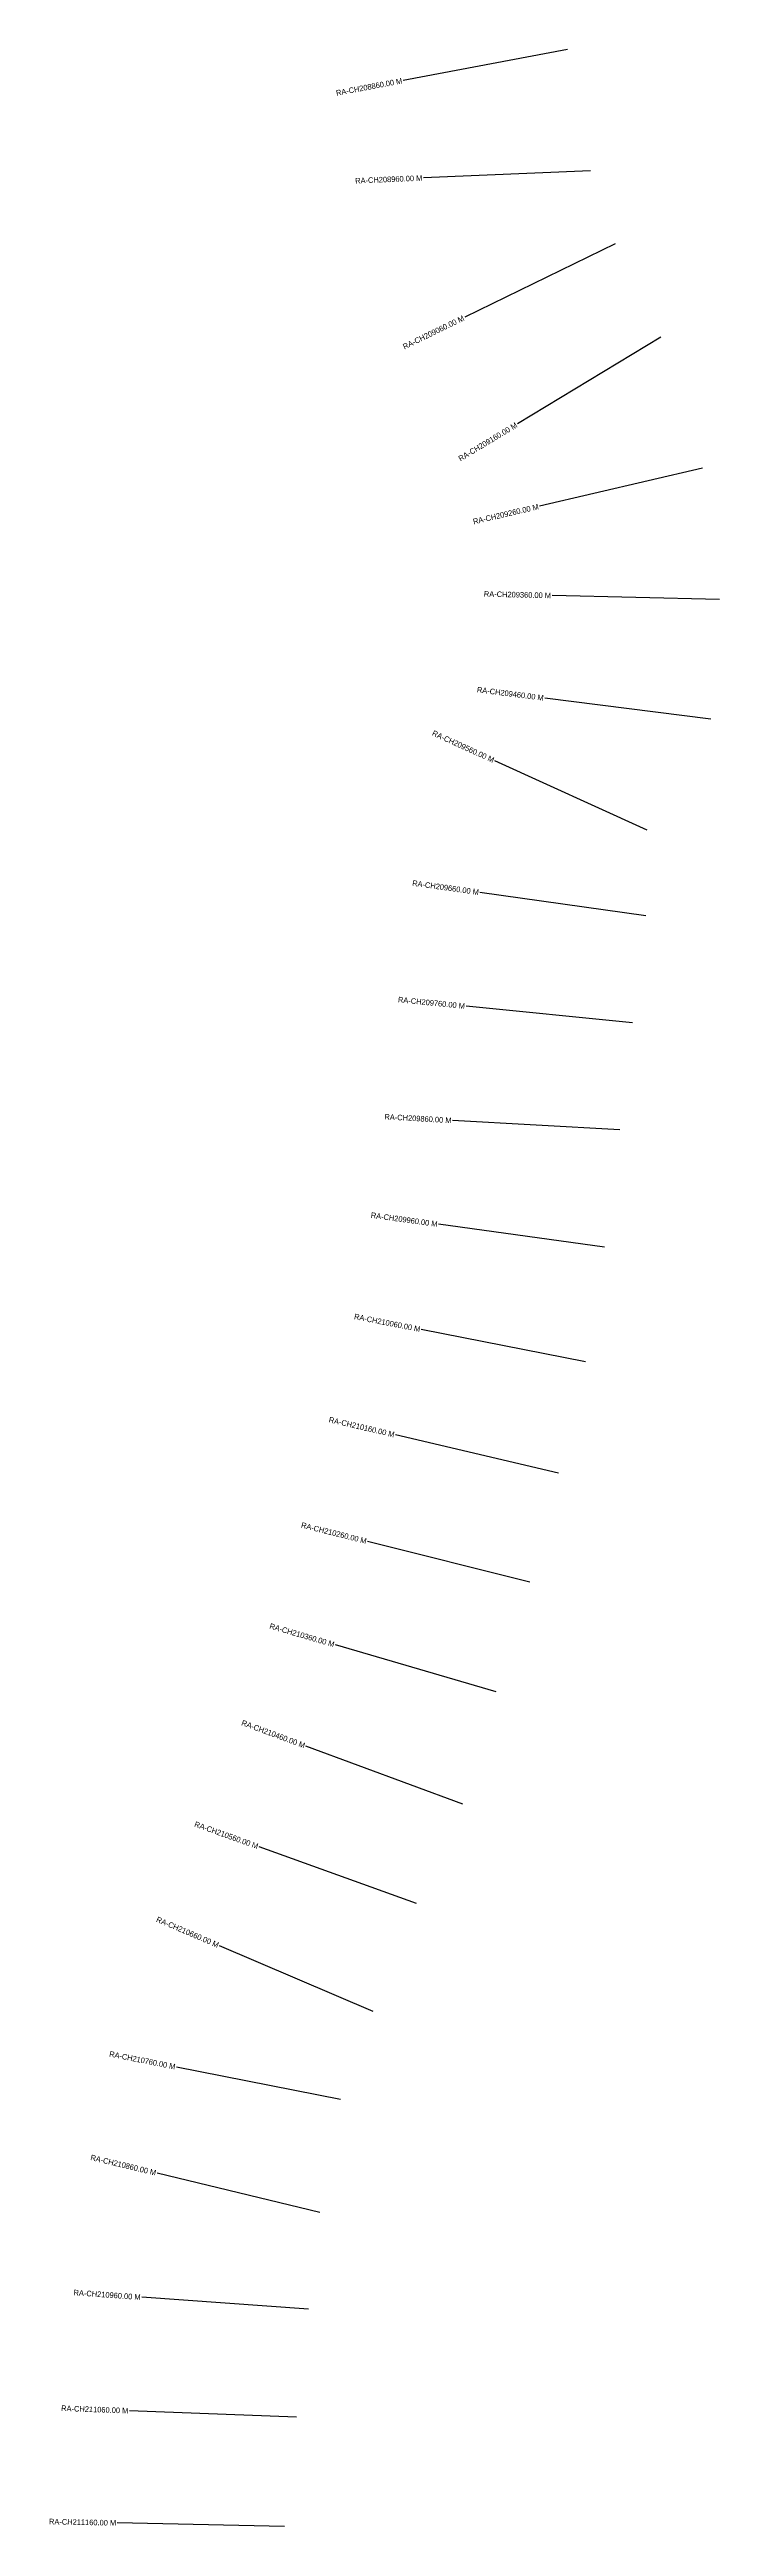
# Model space of a CAD drawing. Header units: metres. Extents: x 274539 to 282320, y 2073612 to 2078140.
# Drawn here: x 274539 to 275140, y 2073625 to 2075846 of the extents above; entities that cross this region are included whole.
import ezdxf
from ezdxf.enums import TextEntityAlignment as Align

# ---------------------------------------------------------------- set-up
doc = ezdxf.new("R2010")
doc.units = ezdxf.units.M
doc.layers.add('CS', color=134, linetype='Continuous')
doc.layers.add('CSMark', color=210, linetype='Continuous')

msp = doc.modelspace()

# ---------------------------------------------------------------- linework, layer by layer
at = {"layer": 'CS'}
for p, q in [((275003.6, 2075845.9), (274856.2, 2075818.2)), ((275024.2, 2075737.2), (274874.3, 2075730.8)), ((275046.1, 2075671.6), (274911.3, 2075605.9)), ((275087, 2075587.9), (274958.7, 2075510.3)), ((275124.5, 2075470.5), (274978.4, 2075436.5)), ((275139.7, 2075352.8), (274989.7, 2075356.4)), ((275131.9, 2075245.5), (274983.1, 2075264.4)), ((275074.8, 2075145.9), (274938.3, 2075208.1)), ((275073.6, 2075069.3), (274925, 2075090.1)), ((275061.7, 2074973.3), (274912.5, 2074988.1)), ((275050.3, 2074877.2), (274900.5, 2074885.6)), ((275036.5, 2074772.2), (274887.9, 2074792.6)), ((275019.5, 2074669.2), (274872.3, 2074698.2)), ((274995.3, 2074569.5), (274849.3, 2074603.7)), ((274969.8, 2074471.6), (274824.3, 2074508.2)), ((274939.4, 2074373.4), (274795.4, 2074415.4)), ((274909.6, 2074272.5), (274768.9, 2074324.6)), ((274868.1, 2074183.5), (274727, 2074234.3)), ((274829.4, 2074086.6), (274691.5, 2074145.6)), ((274800, 2074007.7), (274652.9, 2074036.9)), ((274781.4, 2073906.5), (274635.6, 2073941.7)), ((274771.4, 2073819.8), (274621.8, 2073830.4)), ((274760.7, 2073722.8), (274610.8, 2073728.7)), ((274749.9, 2073624.9), (274599.9, 2073628.1))]:
    msp.add_line(p, q, dxfattribs=at)

# ---------------------------------------------------------------- texts
at = {"layer": 'CSMark'}
for s, rotation, p in [('RA-CH208860.00 M', 10.6494, (274855.2, 2075818)), ('RA-CH208960.00 M', 2.4109, (274873.3, 2075730.8)), ('RA-CH209060.00 M', 25.9735, (274910.4, 2075605.5)), ('RA-CH209160.00 M', 31.1612, (274957.8, 2075509.8)), ('RA-CH209260.00 M', 13.1104, (274977.5, 2075436.2)), ('RA-CH209360.00 M', 358.6352, (274988.7, 2075356.4)), ('RA-CH209460.00 M', 352.7629, (274982.1, 2075264.5)), ('RA-CH209560.00 M', 335.5187, (274937.4, 2075208.5)), ('RA-CH209660.00 M', 352.0008, (274924, 2075090.3)), ('RA-CH209760.00 M', 354.3403, (274911.5, 2074988.2)), ('RA-CH209860.00 M', 356.7668, (274899.5, 2074885.7)), ('RA-CH209960.00 M', 352.1939, (274886.9, 2074792.7)), ('RA-CH210060.00 M', 348.8424, (274871.4, 2074698.4)), ('RA-CH210160.00 M', 346.8539, (274848.3, 2074603.9)), ('RA-CH210260.00 M', 345.9029, (274823.3, 2074508.4)), ('RA-CH210360.00 M', 343.7342, (274794.4, 2074415.7)), ('RA-CH210460.00 M', 339.6536, (274768, 2074325)), ('RA-CH210560.00 M', 340.2151, (274726, 2074234.6)), ('RA-CH210660.00 M', 336.8339, (274690.6, 2074146)), ('RA-CH210760.00 M', 348.7701, (274651.9, 2074037.1)), ('RA-CH210860.00 M', 346.4481, (274634.6, 2073941.9)), ('RA-CH210960.00 M', 355.9334, (274620.8, 2073830.5)), ('RA-CH211060.00 M', 357.7766, (274609.8, 2073728.7)), ('RA-CH211160.00 M', 358.7902, (274598.9, 2073628.1))]:
    msp.add_text(s, height=5, rotation=rotation, dxfattribs=at).set_placement(p, align=Align.MIDDLE_RIGHT)

doc.saveas('drawing.dxf')
